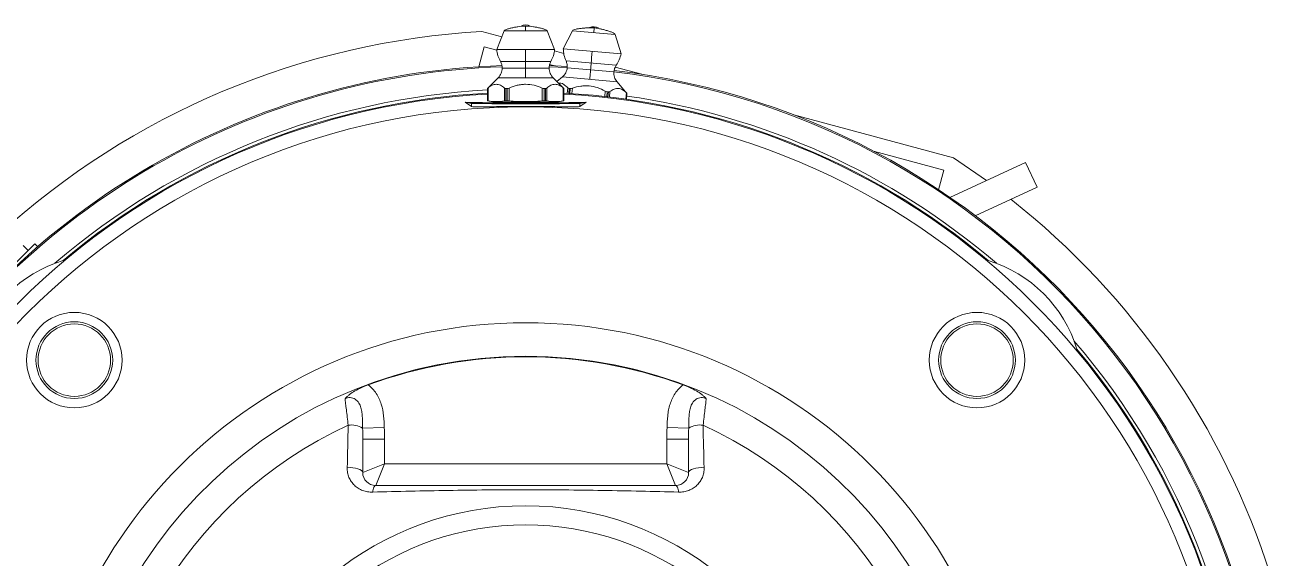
# Paper-space layout '_Right' of a CAD drawing. Header units: inches. Extents: x -5.71 to 3.63, y -3.65 to 3.62.
# Drawn here: x -2.3 to 3.44, y 1.17 to 3.62 of the extents above; entities that cross this region are included whole.
import ezdxf

# ---------------------------------------------------------------- set-up
doc = ezdxf.new("R2010")
doc.units = ezdxf.units.IN
doc.header["$MEASUREMENT"] = 0

psp = doc.layouts.new('_Right')

# ---------------------------------------------------------------- linework, layer by layer
at = {"color": 7, "linetype": 'Continuous', "lineweight": 15}
for p, q in [((-0.2011, 3.5903), (-0.1097, 3.5658)), ((-0.0985, 3.5936), (-0.1334, 3.5072)), ((0.1334, 3.5072), (0.0985, 3.5936)), ((0.2156, 3.5939), (0.1733, 3.5109)), ((0.439, 3.4877), (0.4118, 3.5768)), ((-0.1334, 3.5072), (0.1334, 3.5072)), ((0.1733, 3.5109), (0.439, 3.4877)), ((0.1321, 3.501), (0.1757, 3.4893)), ((0.1917, 3.4296), (0.1091, 3.4333)), ((0.4124, 3.4259), (0.5347, 3.3931)), ((-0.126, 3.3776), (-0.176, 3.3276)), ((-0.1733, 3.2705), (-0.1733, 3.3299)), ((-0.0977, 3.3299), (-0.0977, 3.2705)), ((-0.0756, 3.2705), (-0.0756, 3.3299)), ((0.0756, 3.3299), (0.0756, 3.2705)), ((0.0977, 3.2705), (0.0977, 3.3299)), ((0.176, 3.3276), (0.126, 3.3776)), ((0.1693, 3.3812), (0.1438, 3.3598)), ((0.1733, 3.3299), (0.1733, 3.2705)), ((0.4659, 3.3051), (0.4204, 3.3592)), ((-0.176, 3.3276), (-0.176, 3.3276)), ((-0.176, 3.3276), (-0.176, 3.2709)), ((-0.0853, 3.3276), (-0.0907, 3.3276)), ((-0.0907, 3.2709), (-0.0907, 3.3276)), ((-0.0853, 3.3276), (-0.0853, 3.2709)), ((0.0853, 3.2709), (0.0853, 3.3276)), ((0.0907, 3.3276), (0.0853, 3.3276)), ((0.0907, 3.3276), (0.0907, 3.2709)), ((0.176, 3.3276), (0.176, 3.3276)), ((0.176, 3.2709), (0.176, 3.3276)), ((0.2055, 3.3279), (0.2002, 3.3283)), ((0.3808, 3.3125), (0.3755, 3.313)), ((0.4635, 3.2784), (0.4658, 3.3051)), ((0.4658, 3.3051), (0.4659, 3.3051)), ((-0.2497, 3.2452), (-0.2788, 3.2644)), ((-0.2788, 3.2644), (-0.2497, 3.2595)), ((-0.2497, 3.2452), (-0.2497, 3.2595)), ((-0.176, 3.2709), (-0.1435, 3.2649)), ((-0.1435, 3.2649), (0.1435, 3.2649)), ((-0.0853, 3.2709), (-0.0907, 3.2709)), ((0, 3.2673), (0, 3.2649)), ((0.0907, 3.2709), (0.0853, 3.2709)), ((0.1358, 3.2626), (0.135, 3.2618)), ((0.1435, 3.2649), (0.176, 3.2709)), ((0.176, 3.2709), (0.176, 3.2709)), ((0.2788, 3.2644), (0.2497, 3.2452)), ((0.2497, 3.2595), (0.2788, 3.2644)), ((0.2497, 3.2452), (0.2497, 3.2595)), ((1.2335, 3.2059), (1.9693, 3.0087)), ((2.301, 2.9872), (1.9528, 2.8259)), ((2.121, 2.9038), (1.9693, 3.0087)), ((2.3535, 2.8737), (2.301, 2.9872)), ((2.069, 2.742), (2.3535, 2.8737)), ((-2.6131, 2.2595), (-2.2595, 2.6131)), ((-2.2899, 2.5826), (-2.3118, 2.6046)), ((-2.2595, 2.6131), (-2.2457, 2.5992)), ((-0.7502, 1.7643), (-0.6506, 1.7663)), ((0.7502, 1.7643), (0.6506, 1.7663)), ((-0.75, 1.7133), (-0.65, 1.7133)), ((-0.75, 1.56), (-0.75, 1.7133)), ((-0.65, 1.7133), (-0.65, 1.6)), ((0.65, 1.6), (0.65, 1.7133)), ((0.75, 1.7133), (0.65, 1.7133)), ((0.75, 1.7133), (0.75, 1.56)), ((-0.75, 1.56), (-0.65, 1.6)), ((-0.69, 1.5), (-0.65, 1.6)), ((-0.65, 1.6), (0.65, 1.6)), ((0.75, 1.56), (0.65, 1.6)), ((0.69, 1.5), (0.65, 1.6)), ((0.69, 1.5), (-0.69, 1.5))]:
    psp.add_line(p, q, dxfattribs=at)
at = {"color": 8, "linetype": 'Continuous', "lineweight": 15}
for p, q in [((0.0985, 3.5936), (-0.0985, 3.5936)), ((0.4118, 3.5768), (0.2156, 3.5939)), ((-0.1906, 3.5193), (-0.215, 3.4283)), ((-0.1327, 3.5037), (-0.1906, 3.5193)), ((-0.1161, 3.4526), (0.1161, 3.4526)), ((0.1857, 3.4551), (0.4171, 3.4348)), ((0.1078, 3.4216), (-0.1078, 3.4216)), ((0.1891, 3.4242), (0.1084, 3.4277)), ((0.1335, 3.4324), (0.1103, 3.4386)), ((0.4061, 3.4046), (0.1913, 3.4234)), ((0.126, 3.3776), (-0.126, 3.3776)), ((0.4204, 3.3592), (0.1693, 3.3812)), ((0.1934, 3.3312), (0.1911, 3.3055)), ((0.2132, 3.3042), (0.2154, 3.3293)), ((0.1982, 3.3051), (0.2002, 3.3283)), ((0.2055, 3.3279), (0.2035, 3.3048)), ((0.366, 3.3161), (0.3638, 3.291)), ((0.3735, 3.2899), (0.3755, 3.313)), ((0.3808, 3.3125), (0.3788, 3.2893)), ((0.3858, 3.2885), (0.388, 3.3142)), ((0.4634, 3.3076), (0.4608, 3.2788)), ((1.9247, 2.9524), (1.6006, 3.0393)), ((1.9004, 2.8614), (1.9247, 2.9524))]:
    psp.add_line(p, q, dxfattribs=at)
at = {"color": 7, "linetype": 'Continuous', "lineweight": 15, "flags": 128}
for points in [[(-0.75, 1.56), (-0.7514, 1.5648), (-0.7557, 1.5695), (-0.7626, 1.5736), (-0.7718, 1.5771), (-0.7828, 1.5798), (-0.7951, 1.5815), (-0.8082, 1.5822), (-0.8213, 1.5818)], [(0.75, 1.56), (0.7514, 1.5648), (0.7557, 1.5695), (0.7626, 1.5736), (0.7718, 1.5771), (0.7828, 1.5798), (0.7951, 1.5815), (0.8082, 1.5822), (0.8213, 1.5818)], [(-0.69, 1.5), (-0.6921, 1.4995), (-0.6942, 1.4979), (-0.6962, 1.4953), (-0.6981, 1.4918), (-0.6999, 1.4873), (-0.7015, 1.482), (-0.7029, 1.476), (-0.704, 1.4693)], [(0.69, 1.5), (0.6921, 1.4995), (0.6942, 1.4979), (0.6962, 1.4953), (0.6981, 1.4918), (0.6999, 1.4873), (0.7015, 1.482), (0.7029, 1.476), (0.704, 1.4693)]]:
    psp.add_lwpolyline(points, dxfattribs=at)
at = {"color": 7, "linetype": 'Continuous', "lineweight": 15}
for centre, radius in [((0, 0), 3.2435), ((-2.0771, 2.0771), 0.2198), ((2.0771, 2.0771), 0.2198), ((-2.0771, 2.0771), 0.1765), ((0, 0), 2.2493), ((-2.0771, 2.0771), 0.167), ((2.0771, 2.0771), 0.1765), ((2.0771, 2.0771), 0.167)]:
    psp.add_circle(centre, radius, dxfattribs=at)
for centre, radius, start, end in [((0, 3.5735), 0.047, 63.29515, 116.70485), ((0, 0), 3.5959, 93.20533, 132.39684), ((0.3119, 3.5654), 0.047, 58.29515, 111.70485), ((0, 0), 3.435, 91.81516, 148.16018), ((0, 0), 3.435, 354.85799, 83.19585), ((0, 0), 3.3064, 93.05133, 179.33844), ((0, 0), 3.311, 93.04704, 130.00029), ((0, 0), 3.311, 49.99971, 86.95296), ((0, 0), 3.3064, 0.66156, 86.94867), ((0, 15.3901), 12.1332, 268.82097, 271.17903), ((0, 0), 3.5959, 17.60316, 51.60157), ((-1.9481, 1.9481), 0.6153, 107.03166, 162.96834), ((1.9481, 1.9481), 0.6153, 17.03166, 72.96834), ((0, 0), 3.311, 0.66425, 40.00029), ((0, 0), 2.095, 275.85366, 264.14634), ((0, 0), 2.0925, 69.73847, 110.26153), ((0, 0), 1.9559, 114.67495, 185.32505), ((-0.8007, 1.6822), 0.0964, 58.42302, 99.43619), ((0.8007, 1.6822), 0.0964, 80.56381, 121.57698), ((0, 0), 1.9559, 354.67495, 65.32505), ((-0.69, 1.56), 0.06, 180, 270), ((0.69, 1.56), 0.06, 270, 0), ((0, 0), 1.4065, 11.21453, 168.78547), ((0, 0), 1.3185, 14.63183, 165.36817)]:
    psp.add_arc(centre, radius, start, end, dxfattribs=at)
at = {"color": 8, "linetype": 'Continuous', "lineweight": 15}
for radius, start, end in [(3.4294, 91.80698, 148.1052), (3.4294, 354.92037, 83.19336), (3.3256, 93.03364, 130.64323), (3.3256, 49.35677, 81.96636), (3.3256, 0.66134, 40.64323)]:
    psp.add_arc((0, 0), radius, start, end, dxfattribs=at)
at = {"color": 7, "linetype": 'Continuous', "lineweight": 15}
for points, knots in [([(0, 3.6155), (-0.0031, 3.6155), (-0.0098, 3.6153), (-0.022, 3.6141), (-0.0363, 3.6121), (-0.0524, 3.6094), (-0.0688, 3.6061), (-0.0835, 3.6022), (-0.0948, 3.598), (-0.0973, 3.5951), (-0.0985, 3.5936)], [0, 0, 0, 0, 0.0730212, 0.1588191, 0.2594722, 0.3766489, 0.5110754, 0.661948, 0.8264993, 1, 1, 1, 1]), ([(0.0985, 3.5936), (0.0973, 3.5951), (0.0948, 3.598), (0.0835, 3.6022), (0.0688, 3.6061), (0.0524, 3.6094), (0.0363, 3.6121), (0.022, 3.6141), (0.0098, 3.6153), (0.0031, 3.6155), (0, 3.6155)], [0, 0, 0, 0, 0.1735007, 0.338052, 0.4889246, 0.6233511, 0.7405278, 0.8411809, 0.9269788, 1, 1, 1, 1]), ([(0, 3.6155), (0, 3.6155), (0, 3.6135), (0, 3.6055), (0, 3.5996), (0, 3.5936)], [0, 0, 0, 0, 0.5, 0.5, 1, 1, 1, 1]), ([(0.3156, 3.6072), (0.3125, 3.6074), (0.3058, 3.6078), (0.2936, 3.6077), (0.2791, 3.607), (0.2629, 3.6057), (0.2462, 3.6038), (0.2312, 3.6013), (0.2196, 3.598), (0.2169, 3.5953), (0.2156, 3.5939)], [0, 0, 0, 0, 0.0730212, 0.1588191, 0.2594722, 0.3766489, 0.5110754, 0.661948, 0.8264993, 1, 1, 1, 1]), ([(0.3156, 3.6072), (0.3156, 3.6072), (0.3154, 3.6052), (0.3147, 3.5973), (0.3142, 3.5914), (0.3137, 3.5854)], [0, 0, 0, 0, 0.5, 0.5, 1, 1, 1, 1]), ([(0.4118, 3.5768), (0.4107, 3.5784), (0.4085, 3.5815), (0.3977, 3.5867), (0.3833, 3.5918), (0.3673, 3.5966), (0.3515, 3.6007), (0.3373, 3.6039), (0.3253, 3.6061), (0.3187, 3.6069), (0.3156, 3.6072)], [0, 0, 0, 0, 0.173501, 0.338052, 0.488925, 0.623351, 0.740528, 0.841181, 0.926979, 1, 1, 1, 1]), ([(-0.1161, 3.4526), (-0.1137, 3.4477), (-0.1089, 3.4379), (-0.1082, 3.427), (-0.1078, 3.4216)], [0, 0, 0, 0, 0.5, 1, 1, 1, 1]), ([(0.1078, 3.4216), (0.1082, 3.427), (0.1089, 3.4379), (0.1137, 3.4477), (0.1161, 3.4526)], [0, 0, 0, 0, 0.5, 1, 1, 1, 1]), ([(0.1857, 3.4551), (0.1877, 3.45), (0.1916, 3.4398), (0.1914, 3.4289), (0.1913, 3.4234)], [0, 0, 0, 0, 0.5, 1, 1, 1, 1]), ([(-0.1078, 3.4216), (-0.108, 3.4176), (-0.1085, 3.4094), (-0.1122, 3.3977), (-0.1179, 3.3867), (-0.1233, 3.3806), (-0.126, 3.3776)], [0, 0, 0, 0, 0.247575, 0.5, 0.752425, 1, 1, 1, 1]), ([(0, 3.3776), (0, 3.3832), (0, 3.3902), (0, 3.4054), (0, 3.4137), (0, 3.4216)], [0, 0, 0, 0, 0.5, 0.5, 1, 1, 1, 1]), ([(0.1262, 3.3774), (0.1235, 3.3804), (0.118, 3.3865), (0.1123, 3.3975), (0.1085, 3.4093), (0.1081, 3.4175), (0.1078, 3.4216)], [0, 0, 0, 0, 0.24746, 0.499884, 0.752368, 1, 1, 1, 1]), ([(0.1913, 3.4234), (0.1907, 3.4194), (0.1895, 3.4114), (0.1848, 3.4), (0.1782, 3.3896), (0.1722, 3.384), (0.1693, 3.3812)], [0, 0, 0, 0, 0.247575, 0.5, 0.752425, 1, 1, 1, 1]), ([(0.2949, 3.3702), (0.2953, 3.3758), (0.296, 3.3827), (0.2973, 3.3979), (0.298, 3.4061), (0.2987, 3.414)], [0, 0, 0, 0, 0.5, 0.5, 1, 1, 1, 1]), ([(0.4206, 3.359), (0.4182, 3.3623), (0.4132, 3.3688), (0.4084, 3.3803), (0.4057, 3.3924), (0.406, 3.4006), (0.4061, 3.4046)], [0, 0, 0, 0, 0.24746, 0.499884, 0.752368, 1, 1, 1, 1]), ([(0.4061, 3.4046), (0.4069, 3.41), (0.4086, 3.4208), (0.4143, 3.4302), (0.4171, 3.4348)], [0, 0, 0, 0, 0.5, 1, 1, 1, 1]), ([(-0.1733, 3.3299), (-0.1673, 3.3351), (-0.1612, 3.3394), (-0.1517, 3.344), (-0.1486, 3.3452), (-0.1421, 3.3468), (-0.1388, 3.3472), (-0.129, 3.3472), (-0.1226, 3.3455), (-0.1099, 3.3395), (-0.1037, 3.3351), (-0.0977, 3.3299)], [0, 0, 0, 0, 0.25, 0.25, 0.375, 0.375, 0.5, 0.5, 0.75, 0.75, 1, 1, 1, 1]), ([(-0.0756, 3.3299), (-0.0636, 3.3351), (-0.0513, 3.3394), (-0.0325, 3.344), (-0.0261, 3.3452), (-0.0132, 3.3468), (-0.0066, 3.3472), (0.0131, 3.3472), (0.0259, 3.3455), (0.0511, 3.3395), (0.0636, 3.3351), (0.0756, 3.3299)], [0, 0, 0, 0, 0.25, 0.25, 0.375, 0.375, 0.5, 0.5, 0.75, 0.75, 1, 1, 1, 1]), ([(0.0977, 3.3299), (0.1037, 3.3351), (0.1098, 3.3394), (0.1193, 3.344), (0.1224, 3.3452), (0.1289, 3.3468), (0.1322, 3.3472), (0.142, 3.3472), (0.1485, 3.3455), (0.1611, 3.3395), (0.1673, 3.3351), (0.1733, 3.3299)], [0, 0, 0, 0, 0.25, 0.25, 0.375, 0.375, 0.5, 0.5, 0.75, 0.75, 1, 1, 1, 1]), ([(0.1523, 3.3513), (0.1528, 3.3515), (0.1643, 3.3563), (0.1786, 3.3452), (0.1907, 3.3337), (0.1934, 3.3312)], [0, 0, 0, 0, 0.031123, 0.784493, 1, 1, 1, 1]), ([(0.2154, 3.3293), (0.2278, 3.3334), (0.2404, 3.3367), (0.2596, 3.3395), (0.266, 3.3402), (0.279, 3.3406), (0.2857, 3.3405), (0.3052, 3.3388), (0.3179, 3.336), (0.3425, 3.3278), (0.3545, 3.3223), (0.366, 3.3161)], [0, 0, 0, 0, 0.25, 0.25, 0.375, 0.375, 0.5, 0.5, 0.75, 0.75, 1, 1, 1, 1]), ([(0.388, 3.3142), (0.3945, 3.3188), (0.4009, 3.3226), (0.4107, 3.3263), (0.414, 3.3272), (0.4206, 3.3283), (0.4239, 3.3284), (0.4337, 3.3275), (0.4399, 3.3253), (0.452, 3.3182), (0.4578, 3.3133), (0.4634, 3.3076)], [0, 0, 0, 0, 0.25, 0.25, 0.375, 0.375, 0.5, 0.5, 0.75, 0.75, 1, 1, 1, 1]), ([(-0.2788, 3.2644), (-0.2601, 3.2639), (-0.2399, 3.2635), (-0.2053, 3.2628), (-0.193, 3.2626), (-0.1661, 3.2622), (-0.1514, 3.2619), (-0.135, 3.2618)], [0, 0, 0, 0, 0.5, 0.5, 0.75, 0.75, 1, 1, 1, 1]), ([(0.2497, 3.2452), (0.2488, 3.2446), (0.2465, 3.2442), (0.2408, 3.2437), (0.2386, 3.2436), (0.2333, 3.2434), (0.2303, 3.2433), (0.2204, 3.2432), (0.2124, 3.2432), (0.1941, 3.2434), (0.1835, 3.2435), (0.1606, 3.2439), (0.1482, 3.2441), (0.1282, 3.2444), (0.1212, 3.2445), (0.1071, 3.2448), (0.0999, 3.2449), (0.078, 3.2452), (0.0628, 3.2453), (0.0316, 3.2455), (0.0157, 3.2456), (-0.0079, 3.2456), (-0.0158, 3.2456), (-0.0315, 3.2455), (-0.0394, 3.2455), (-0.0629, 3.2453), (-0.078, 3.2452), (-0.0999, 3.2449), (-0.1071, 3.2448), (-0.1213, 3.2445), (-0.1282, 3.2444), (-0.1482, 3.2441), (-0.1606, 3.2439), (-0.1835, 3.2435), (-0.1941, 3.2434), (-0.2124, 3.2432), (-0.2204, 3.2432), (-0.2303, 3.2433), (-0.2334, 3.2434), (-0.2386, 3.2436), (-0.2408, 3.2437), (-0.2465, 3.2442), (-0.2488, 3.2446), (-0.2497, 3.2452)], [0, 0, 0, 0, 0.0625, 0.0625, 0.09375, 0.09375, 0.125, 0.125, 0.1875, 0.1875, 0.25, 0.25, 0.3125, 0.3125, 0.34375, 0.34375, 0.375, 0.375, 0.4375, 0.4375, 0.5, 0.5, 0.53125, 0.53125, 0.5625, 0.5625, 0.625, 0.625, 0.65625, 0.65625, 0.6875, 0.6875, 0.75, 0.75, 0.8125, 0.8125, 0.875, 0.875, 0.90625, 0.90625, 0.9375, 0.9375, 1, 1, 1, 1]), ([(-0.135, 3.2618), (-0.1362, 3.2619), (-0.137, 3.2622), (-0.1378, 3.2626), (-0.1378, 3.2629), (-0.137, 3.2634), (-0.1362, 3.2637), (-0.1346, 3.2642), (-0.134, 3.2643), (-0.1328, 3.2646), (-0.1321, 3.2648), (-0.1315, 3.2649)], [0, 0, 0, 0, 0.25, 0.25, 0.5, 0.5, 0.75, 0.75, 0.875, 0.875, 1, 1, 1, 1]), ([(0, 3.2607), (-0.0081, 3.2607), (-0.0161, 3.2608), (-0.032, 3.2608), (-0.0398, 3.2608), (-0.0548, 3.2608), (-0.0621, 3.2609), (-0.076, 3.2609), (-0.0826, 3.261), (-0.0948, 3.2611), (-0.1004, 3.2611), (-0.1106, 3.2612), (-0.1152, 3.2613), (-0.123, 3.2614), (-0.1264, 3.2615), (-0.1317, 3.2616), (-0.1337, 3.2617), (-0.135, 3.2618)], [0, 0, 0, 0, 0.125, 0.125, 0.25, 0.25, 0.375, 0.375, 0.5, 0.5, 0.625, 0.625, 0.75, 0.75, 0.875, 0.875, 1, 1, 1, 1]), ([(0.135, 3.2618), (0.1337, 3.2617), (0.1317, 3.2616), (0.1264, 3.2615), (0.123, 3.2614), (0.1113, 3.2612), (0.1008, 3.2611), (0.0765, 3.2609), (0.0623, 3.2609), (0.0324, 3.2608), (0.0162, 3.2607), (0, 3.2607)], [0, 0, 0, 0, 0.125, 0.125, 0.25, 0.25, 0.5, 0.5, 0.75, 0.75, 1, 1, 1, 1]), ([(0.1315, 3.2649), (0.1324, 3.2647), (0.1336, 3.2644), (0.1355, 3.2639), (0.1362, 3.2637), (0.1368, 3.2635)], [0, 0, 0, 0, 0.5, 0.5, 1, 1, 1, 1]), ([(0.135, 3.2618), (0.1514, 3.2619), (0.1659, 3.2622), (0.1928, 3.2626), (0.2052, 3.2628), (0.2399, 3.2635), (0.2601, 3.2639), (0.2788, 3.2644)], [0, 0, 0, 0, 0.25, 0.25, 0.5, 0.5, 1, 1, 1, 1]), ([(-0.7246, 1.963), (-0.7356, 1.959), (-0.7461, 1.9547), (-0.7665, 1.9455), (-0.7764, 1.9406), (-0.7946, 1.9302), (-0.8031, 1.9247), (-0.8146, 1.9157), (-0.8182, 1.9126), (-0.825, 1.9062), (-0.8282, 1.9029), (-0.8311, 1.8995)], [0, 0, 0, 0, 0.25, 0.25, 0.5, 0.5, 0.75, 0.75, 0.875, 0.875, 1, 1, 1, 1]), ([(-0.7246, 1.963), (-0.7099, 1.952), (-0.6976, 1.9387), (-0.6773, 1.9081), (-0.6698, 1.8915), (-0.6589, 1.8565), (-0.6556, 1.8386), (-0.6517, 1.8026), (-0.6509, 1.7845), (-0.6506, 1.7663)], [0, 0, 0, 0, 0.25, 0.25, 0.5, 0.5, 0.75, 0.75, 1, 1, 1, 1]), ([(0.6506, 1.7663), (0.6509, 1.7845), (0.6517, 1.8027), (0.6547, 1.8297), (0.656, 1.8387), (0.6595, 1.8565), (0.6617, 1.8655), (0.6671, 1.8828), (0.6704, 1.8913), (0.678, 1.9078), (0.6825, 1.9158), (0.6977, 1.9387), (0.7099, 1.952), (0.7246, 1.963)], [0, 0, 0, 0, 0.25, 0.25, 0.375, 0.375, 0.5, 0.5, 0.625, 0.625, 0.75, 0.75, 1, 1, 1, 1]), ([(0.7246, 1.963), (0.7356, 1.959), (0.7461, 1.9547), (0.7665, 1.9455), (0.7764, 1.9406), (0.7946, 1.9302), (0.8031, 1.9247), (0.8146, 1.9157), (0.8182, 1.9126), (0.825, 1.9062), (0.8282, 1.9029), (0.8311, 1.8995)], [0, 0, 0, 0, 0.25, 0.25, 0.5, 0.5, 0.75, 0.75, 0.875, 0.875, 1, 1, 1, 1]), ([(-0.7502, 1.7643), (-0.7503, 1.7806), (-0.7506, 1.7964), (-0.752, 1.8198), (-0.7526, 1.8276), (-0.7547, 1.8429), (-0.7562, 1.8506), (-0.7606, 1.8654), (-0.7636, 1.8727), (-0.77, 1.8828), (-0.7724, 1.886), (-0.7779, 1.8919), (-0.781, 1.8945), (-0.7877, 1.899), (-0.7913, 1.9009), (-0.7991, 1.9036), (-0.8031, 1.9044), (-0.8155, 1.9052), (-0.8238, 1.9033), (-0.8311, 1.8995)], [0, 0, 0, 0, 0.25, 0.25, 0.375, 0.375, 0.5, 0.5, 0.625, 0.625, 0.6875, 0.6875, 0.75, 0.75, 0.8125, 0.8125, 0.875, 0.875, 1, 1, 1, 1]), ([(-0.8165, 1.7773), (-0.8181, 1.7901), (-0.8196, 1.8024), (-0.8225, 1.826), (-0.8238, 1.8374), (-0.8263, 1.8583), (-0.8275, 1.8679), (-0.829, 1.8809), (-0.8295, 1.8851), (-0.8304, 1.8927), (-0.8308, 1.8963), (-0.8311, 1.8995)], [0, 0, 0, 0, 0.25, 0.25, 0.5, 0.5, 0.75, 0.75, 0.875, 0.875, 1, 1, 1, 1]), ([(0.8311, 1.8995), (0.8275, 1.9014), (0.8236, 1.9028), (0.8156, 1.9046), (0.8114, 1.9049), (0.7992, 1.9042), (0.7911, 1.9013), (0.781, 1.8945), (0.7779, 1.8918), (0.7724, 1.886), (0.77, 1.8828), (0.7658, 1.8761), (0.7639, 1.8726), (0.7608, 1.8654), (0.7595, 1.8617), (0.7562, 1.8506), (0.7547, 1.8429), (0.7526, 1.8276), (0.752, 1.8198), (0.7506, 1.7964), (0.7503, 1.7806), (0.7502, 1.7643)], [0, 0, 0, 0, 0.0625, 0.0625, 0.125, 0.125, 0.25, 0.25, 0.3125, 0.3125, 0.375, 0.375, 0.4375, 0.4375, 0.5, 0.5, 0.625, 0.625, 0.75, 0.75, 1, 1, 1, 1]), ([(0.8311, 1.8995), (0.8304, 1.893), (0.8295, 1.8853), (0.828, 1.8723), (0.8274, 1.8677), (0.8263, 1.8581), (0.8257, 1.853), (0.8238, 1.8373), (0.8225, 1.8261), (0.8196, 1.8025), (0.8181, 1.79), (0.8165, 1.7773)], [0, 0, 0, 0, 0.25, 0.25, 0.375, 0.375, 0.5, 0.5, 0.75, 0.75, 1, 1, 1, 1]), ([(-0.704, 1.4693), (-0.7122, 1.4691), (-0.7201, 1.4696), (-0.7355, 1.4722), (-0.7431, 1.4743), (-0.7574, 1.4796), (-0.7642, 1.483), (-0.7768, 1.4909), (-0.7828, 1.4955), (-0.7935, 1.5057), (-0.7982, 1.5113), (-0.8067, 1.5236), (-0.8102, 1.5302), (-0.816, 1.5439), (-0.8181, 1.5511), (-0.8209, 1.5662), (-0.8215, 1.5739), (-0.8213, 1.5818)], [0, 0, 0, 0, 0.125, 0.125, 0.25, 0.25, 0.375, 0.375, 0.5, 0.5, 0.625, 0.625, 0.75, 0.75, 0.875, 0.875, 1, 1, 1, 1]), ([(0.8213, 1.5818), (0.8215, 1.5739), (0.8209, 1.5663), (0.8182, 1.5514), (0.816, 1.544), (0.8103, 1.5302), (0.8067, 1.5237), (0.7983, 1.5115), (0.7935, 1.5058), (0.7828, 1.4956), (0.777, 1.491), (0.7643, 1.483), (0.7574, 1.4797), (0.7432, 1.4743), (0.7358, 1.4723), (0.7202, 1.4697), (0.7122, 1.4691), (0.704, 1.4693)], [0, 0, 0, 0, 0.125, 0.125, 0.25, 0.25, 0.375, 0.375, 0.5, 0.5, 0.625, 0.625, 0.75, 0.75, 0.875, 0.875, 1, 1, 1, 1]), ([(0.704, 1.4693), (0.5882, 1.4724), (0.472, 1.4752), (0.2957, 1.4781), (0.2366, 1.4789), (0.1472, 1.4797), (0.1172, 1.4799), (0.0574, 1.4801), (0.0275, 1.4802), (-0.0618, 1.4802), (-0.121, 1.4799), (-0.2388, 1.4789), (-0.2974, 1.4781), (-0.4726, 1.4752), (-0.5886, 1.4724), (-0.704, 1.4693)], [0, 0, 0, 0, 0.25, 0.25, 0.375, 0.375, 0.4375, 0.4375, 0.5, 0.5, 0.625, 0.625, 0.75, 0.75, 1, 1, 1, 1])]:
    psp.add_open_spline(points, degree=3, knots=knots, dxfattribs=at)
for points in [[(-0.1334, 3.5072), (-0.132, 3.4976), (-0.1292, 3.4785), (-0.1205, 3.4613), (-0.1161, 3.4526)], [(0, 3.5072), (0, 3.4882), (0, 3.4692), (0, 3.4526)], [(0.1161, 3.4526), (0.1205, 3.4613), (0.1292, 3.4785), (0.132, 3.4976), (0.1334, 3.5072)], [(0.1733, 3.5109), (0.1738, 3.5013), (0.1749, 3.482), (0.1821, 3.4641), (0.1857, 3.4551)], [(0, 3.4216), (0, 3.4323), (0, 3.4434), (0, 3.4526)], [(0.2987, 3.414), (0.2996, 3.4247), (0.3006, 3.4357), (0.3014, 3.445)], [(0.3062, 3.4993), (0.3045, 3.4804), (0.3028, 3.4614), (0.3014, 3.445)], [(0.4171, 3.4348), (0.4222, 3.4431), (0.4324, 3.4595), (0.4368, 3.4783), (0.439, 3.4877)], [(-0.1733, 3.3299), (-0.1749, 3.3285), (-0.1759, 3.3276), (-0.176, 3.3276)], [(-0.0907, 3.3276), (-0.0937, 3.3276), (-0.0961, 3.3285), (-0.0977, 3.3299)], [(-0.0756, 3.3299), (-0.0788, 3.3285), (-0.0823, 3.3276), (-0.0853, 3.3276)], [(0.0853, 3.3276), (0.0823, 3.3276), (0.0788, 3.3285), (0.0756, 3.3299)], [(0.0977, 3.3299), (0.0961, 3.3285), (0.0937, 3.3276), (0.0907, 3.3276)], [(0.176, 3.3276), (0.1759, 3.3276), (0.1749, 3.3285), (0.1733, 3.3299)], [(0.2002, 3.3283), (0.1972, 3.3286), (0.1949, 3.3296), (0.1934, 3.3312)], [(0.2154, 3.3293), (0.212, 3.3281), (0.2085, 3.3276), (0.2055, 3.3279)], [(0.3755, 3.313), (0.3725, 3.3133), (0.3691, 3.3144), (0.366, 3.3161)], [(0.388, 3.3142), (0.3863, 3.3129), (0.3838, 3.3123), (0.3808, 3.3125)], [(0.4658, 3.3051), (0.4658, 3.3051), (0.4648, 3.306), (0.4634, 3.3076)], [(-0.1733, 3.2705), (-0.175, 3.2708), (-0.1759, 3.2709), (-0.176, 3.2709)], [(-0.0977, 3.2705), (-0.1103, 3.2685), (-0.1355, 3.2661), (-0.1607, 3.2685), (-0.1733, 3.2705)], [(-0.0907, 3.2709), (-0.0936, 3.2709), (-0.096, 3.2708), (-0.0977, 3.2705)], [(-0.0853, 3.2709), (-0.0824, 3.2709), (-0.079, 3.2708), (-0.0756, 3.2705)], [(0, 3.2673), (-0.0253, 3.2673), (-0.0505, 3.2685), (-0.0756, 3.2705)], [(0.0756, 3.2705), (0.0505, 3.2685), (0.0253, 3.2673), (0, 3.2673)], [(0, 3.2607), (0, 3.263), (0, 3.2644), (0, 3.2649)], [(0.0853, 3.2709), (0.0824, 3.2709), (0.079, 3.2708), (0.0756, 3.2705)], [(0.0907, 3.2709), (0.0936, 3.2709), (0.096, 3.2708), (0.0977, 3.2705)], [(0.1733, 3.2705), (0.1607, 3.2685), (0.1355, 3.2661), (0.1103, 3.2685), (0.0977, 3.2705)], [(0.176, 3.2709), (0.1759, 3.2709), (0.175, 3.2708), (0.1733, 3.2705)], [(-0.8213, 1.5818), (-0.8196, 1.6455), (-0.818, 1.7108), (-0.8165, 1.7773)], [(-0.75, 1.7133), (-0.75, 1.7303), (-0.7501, 1.7473), (-0.7502, 1.7643)], [(-0.6506, 1.7663), (-0.6502, 1.7486), (-0.65, 1.731), (-0.65, 1.7133)], [(0.65, 1.7133), (0.65, 1.731), (0.6502, 1.7486), (0.6506, 1.7663)], [(0.7502, 1.7643), (0.7501, 1.7473), (0.75, 1.7303), (0.75, 1.7133)], [(0.8165, 1.7773), (0.818, 1.7108), (0.8196, 1.6455), (0.8213, 1.5818)]]:
    psp.add_open_spline(points, degree=3, dxfattribs=at)

doc.saveas('drawing.dxf')
